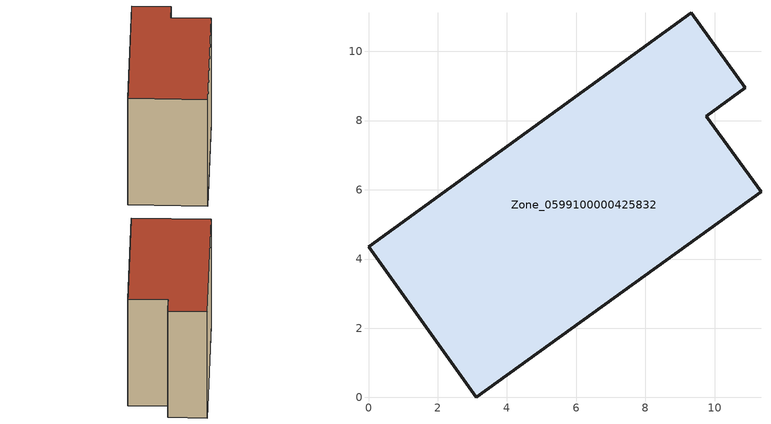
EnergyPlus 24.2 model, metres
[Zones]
Zone_0599100000425832
 floor ground (C_G): 0,4.36 9.32,11.12 10.89,8.95 9.75,8.13 11.34,5.95 3.12,0 z0
 wall outside (C_F): 3.12,0 11.34,5.95 9.75,8.13 10.89,8.95 9.32,11.12 0,4.36 3.12,0 z0:8.49
 roof outside (C_R): 9.32,11.12 0,4.36 3.12,0 11.34,5.95 9.75,8.13 10.89,8.95 z8.49
[BUILDING]
Pand.0599100000425832: North Axis=0; Terrain=City; Loads Convergence Tolerance Value=0.04; Temperature Convergence Tolerance Value=0.4; Solar Distribution=FullExterior; Maximum Number of Warmup Days=25; Minimum Number of Warmup Days=1
[Site:Location]
Rotterdam.The.Hague.AP_ZH_NLD Design_Conditions: Latitude=51.96; Longitude=4.45; Time Zone=1; Elevation=-4.5
[SITE:GROUNDTEMPERATURE:BUILDINGSURFACE]
18, 18, 18, 18, 18, 18, 18, 18, 18, 18, 18, 18
[MATERIAL] Thermal Absorptance=0.9; Solar Absorptance=0.7; Visible Absorptance=0.7
Name | Roughness | Thickness | Conductivity | Density | Specific Heat
G.TI.2006-2014 | MediumSmooth | 0.15 | 0.06 | 540 | 1210
F.TI.2006-2014 | Rough | 0.3 | 0.12 | 1920 | 840
R.TI.2006-2014 | MediumRough | 0.2 | 0.08 | 1500 | 1000
[CONSTRUCTION]
C_G: G.TI.2006-2014
C_F: F.TI.2006-2014
C_R: R.TI.2006-2014
[ZONE]
Zone_0599100000425832: Type=1; Multiplier=1; Ceiling Height=Autocalculate; Volume=Autocalculate; Floor Area=autocalculate; Part of Total Floor Area=Yes
[ZONEINFILTRATION:DESIGNFLOWRATE]
Infil_Zone_0599100000425832: Zone or ZoneList or Space or SpaceList=Zone_0599100000425832; Schedule=AlwaysOn; Design Flow Rate Calculation Method=Flow/Area; Flow Rate per Floor Area=0.0015; Constant Term Coefficient=1; Temperature Term Coefficient=0; Velocity Term Coefficient=0; Velocity Squared Term Coefficient=0
[HVACTEMPLATE:ZONE:IDEALLOADSAIRSYSTEM]
Zone_0599100000425832: Maximum Heating Supply Air Temperature=50; Minimum Cooling Supply Air Temperature=13; Maximum Heating Supply Air Humidity Ratio=0.0156; Minimum Cooling Supply Air Humidity Ratio=0.0077; Heating Limit=NoLimit; Cooling Limit=NoLimit; Dehumidification Control Type=ConstantSensibleHeatRatio; Cooling Sensible Heat Ratio=0.7; Dehumidification Setpoint=60; Humidification Control Type=None; Humidification Setpoint=30; Outdoor Air Method=None; Outdoor Air Flow Rate per Person=0.00944; Outdoor Air Flow Rate per Zone Floor Area=0; Outdoor Air Flow Rate per Zone=0; Demand Controlled Ventilation Type=None; Outdoor Air Economizer Type=NoEconomizer; Heat Recovery Type=None; Sensible Heat Recovery Effectiveness=0.7; Latent Heat Recovery Effectiveness=0.65
[ZONECONTROL:THERMOSTAT]
ThermostatControl_Zone_0599100000425832: Zone or ZoneList=Zone_0599100000425832; Control Type Schedule=DualSetpointControlType; Control 1=Thermostat_Zone_0599100000425832; Temperature Difference Between Cutout And Setpoint=0
[THERMOSTATSETPOINT:DUALSETPOINT]
Thermostat_Zone_0599100000425832: Heating Setpoint Temperature Schedule=HeatingSetpoint_Zone_0599100000425832; Cooling Setpoint Temperature Schedule=CoolingSetpoint_Zone_0599100000425832
[SCHEDULE:COMPACT]
HeatingSetpoint_Zone_0599100000425832: Through: 12/31, For: AllDays, Until: 24:00, 21
CoolingSetpoint_Zone_0599100000425832: Through: 12/31, For: AllDays, Until: 24:00, 24
DualSetpointControlType: Through: 12/31, For: AllDays, Until: 24:00, 4
AlwaysOn: Through: 12/31, For: AllDays, Until: 24:00, 1
